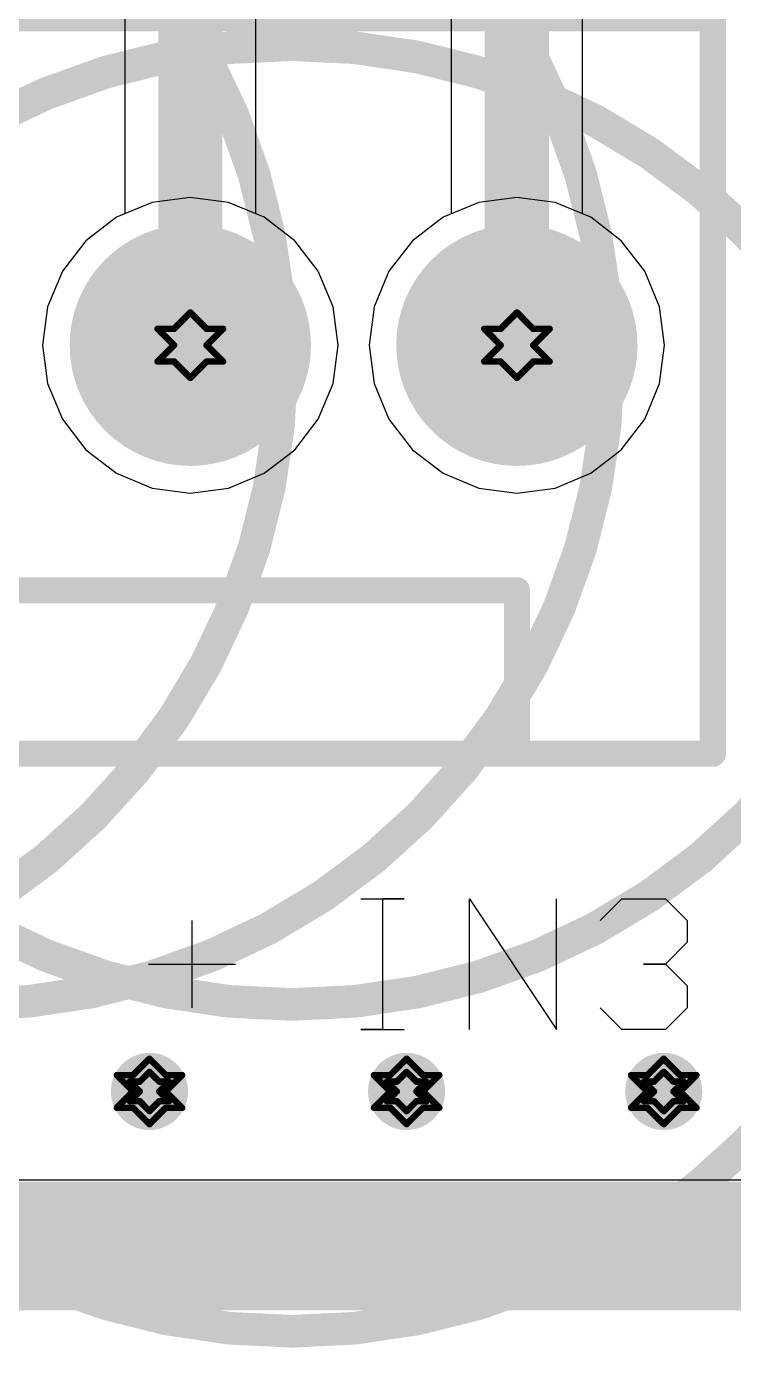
# Model space of a CAD drawing. Header units: millimetres. Extents: x 5 to 399, y 5 to 287.
# Drawn here: x 231.76 to 237.26, y 110.57 to 120.84 of the extents above; entities that cross this region are included whole.
import ezdxf

# ---------------------------------------------------------------- set-up
doc = ezdxf.new("R2010")
doc.units = ezdxf.units.MM
for name, color, linetype in [('BottomLayer', 5, 'Continuous'), ('BottomSolder', 6, 'Continuous'), ('DrillDrawing', 1, 'Continuous'), ('DrillGuide', 244, 'Continuous'), ('KeepOutLayer', 6, 'Continuous'), ('Mechanical2', 216, 'Continuous'), ('Mechanical7', 56, 'Continuous'), ('MidLayer1', 16, 'Continuous'), ('MidLayer2', 76, 'Continuous'), ('MultiLayer', 9, 'Continuous'), ('PadHoleLayer', 156, 'Continuous'), ('TopLayer', 1, 'Continuous'), ('TopOverlay', 2, 'Continuous'), ('TopSolder', 216, 'Continuous'), ('ViaHoleLayer', 16, 'Continuous')]:
    doc.layers.add(name, color=color, linetype=linetype)

# ---------------------------------------------------------------- blocks, each defined once
blk = doc.blocks.new('CON_THT_3P_MTA_100_169')
at = {"layer": 'BottomLayer', "const_width": 0.889}
for points in [[(-5.524, 0, 1), (-4.636, 0, 1)], [(-2.985, 0, 1), (-2.095, 0, 1)]]:
    blk.add_lwpolyline(points, format="xyb", close=True, dxfattribs=at)
at = {"layer": 'BottomLayer'}
blk.add_solid([(-0.889, -0.889), (0.889, -0.889), (-0.889, 0.889), (0.889, 0.889)], dxfattribs=at)
at = {"layer": 'BottomSolder', "const_width": 0.939}
for points in [[(-5.549, 0, 1), (-4.611, 0, 1)], [(-3.009, 0, 1), (-2.071, 0, 1)]]:
    blk.add_lwpolyline(points, format="xyb", close=True, dxfattribs=at)
at = {"layer": 'BottomSolder'}
blk.add_solid([(-0.939, -0.939), (0.939, -0.939), (-0.939, 0.939), (0.939, 0.939)], dxfattribs=at)
at = {"layer": 'MidLayer1', "const_width": 0.889}
for points in [[(-5.524, 0, 1), (-4.636, 0, 1)], [(-2.985, 0, 1), (-2.095, 0, 1)]]:
    blk.add_lwpolyline(points, format="xyb", close=True, dxfattribs=at)
at = {"layer": 'MidLayer1'}
blk.add_solid([(-0.889, -0.889), (0.889, -0.889), (-0.889, 0.889), (0.889, 0.889)], dxfattribs=at)
at = {"layer": 'MidLayer2', "const_width": 0.889}
for points in [[(-5.524, 0, 1), (-4.636, 0, 1)], [(-2.985, 0, 1), (-2.095, 0, 1)]]:
    blk.add_lwpolyline(points, format="xyb", close=True, dxfattribs=at)
at = {"layer": 'MidLayer2'}
blk.add_solid([(-0.889, -0.889), (0.889, -0.889), (-0.889, 0.889), (0.889, 0.889)], dxfattribs=at)
at = {"layer": 'MultiLayer', "const_width": 0.889}
for points in [[(-5.524, 0, 1), (-4.636, 0, 1)], [(-2.985, 0, 1), (-2.095, 0, 1)]]:
    blk.add_lwpolyline(points, format="xyb", close=True, dxfattribs=at)
at = {"layer": 'MultiLayer'}
blk.add_solid([(-0.889, -0.889), (0.889, -0.889), (-0.889, 0.889), (0.889, 0.889)], dxfattribs=at)
at = {"layer": 'PadHoleLayer', "const_width": 0.5}
for points in [[(-5.33, 0, 1), (-4.83, 0, 1)], [(-2.79, 0, 1), (-2.29, 0, 1)], [(-0.25, 0, 1), (0.25, 0, 1)]]:
    blk.add_lwpolyline(points, format="xyb", close=True, dxfattribs=at)
at = {"layer": 'TopLayer', "const_width": 0.889}
for points in [[(-5.524, 0, 1), (-4.636, 0, 1)], [(-2.985, 0, 1), (-2.095, 0, 1)]]:
    blk.add_lwpolyline(points, format="xyb", close=True, dxfattribs=at)
at = {"layer": 'TopLayer'}
blk.add_solid([(-0.889, -0.889), (0.889, -0.889), (-0.889, 0.889), (0.889, 0.889)], dxfattribs=at)
at = {"layer": 'TopOverlay'}
for p, q in [((0.762, 2.921), (0.508, 2.667)), ((0.762, 1.397), (0.762, 2.921)), ((0.508, 1.397), (1.016, 1.397)), ((1.016, 1.397), (0.762, 1.397))]:
    blk.add_line(p, q, dxfattribs=at)
at = {"layer": 'TopOverlay', "const_width": 0.203}
for points in [[(-6.604, 3.175), (-6.604, -2.54)], [(1.524, 3.175), (-6.604, 3.175)], [(-5.08, 3.175), (-5.08, 1.905)], [(0, 3.175), (0, 1.905)], [(1.524, 3.175), (1.524, -2.54)], [(0, 1.905), (-5.08, 1.905)], [(1.524, -2.54), (-6.604, -2.54)]]:
    blk.add_lwpolyline(points, dxfattribs=at)
at = {"layer": 'TopOverlay', "const_width": 0.102}
for points in [[(-6.655, 3.175, 1), (-6.553, 3.175, 1)], [(-6.655, 3.175, 1), (-6.553, 3.175, 1)], [(-5.131, 3.175, 1), (-5.029, 3.175, 1)], [(-0.051, 3.175, 1), (0.051, 3.175, 1)], [(1.473, 3.175, 1), (1.575, 3.175, 1)], [(1.473, 3.175, 1), (1.575, 3.175, 1)], [(-5.131, 1.905, 1), (-5.029, 1.905, 1)], [(-5.131, 1.905, 1), (-5.029, 1.905, 1)], [(-0.051, 1.905, 1), (0.051, 1.905, 1)], [(-0.051, 1.905, 1), (0.051, 1.905, 1)], [(-6.655, -2.54, 1), (-6.553, -2.54, 1)], [(-6.655, -2.54, 1), (-6.553, -2.54, 1)], [(1.473, -2.54, 1), (1.575, -2.54, 1)], [(1.473, -2.54, 1), (1.575, -2.54, 1)]]:
    blk.add_lwpolyline(points, format="xyb", close=True, dxfattribs=at)
at = {"layer": 'TopSolder', "const_width": 0.939}
for points in [[(-5.549, 0, 1), (-4.611, 0, 1)], [(-3.009, 0, 1), (-2.071, 0, 1)]]:
    blk.add_lwpolyline(points, format="xyb", close=True, dxfattribs=at)
at = {"layer": 'TopSolder'}
blk.add_solid([(-0.939, -0.939), (0.939, -0.939), (-0.939, 0.939), (0.939, 0.939)], dxfattribs=at)

msp = doc.modelspace()

# ---------------------------------------------------------------- linework, layer by layer
at = {"layer": 'BottomLayer'}
for p, q in [((232.733, 119.471), (232.456, 119.357)), ((233.03, 119.511), (232.733, 119.471)), ((233.327, 119.471), (233.03, 119.511)), ((233.604, 119.357), (233.327, 119.471)), ((235.273, 119.471), (234.996, 119.357)), ((235.57, 119.511), (235.273, 119.471)), ((235.867, 119.471), (235.57, 119.511)), ((236.144, 119.357), (235.867, 119.471)), ((232.456, 119.357), (232.218, 119.174)), ((233.842, 119.174), (233.604, 119.357)), ((234.996, 119.357), (234.758, 119.174)), ((236.382, 119.174), (236.144, 119.357)), ((232.218, 119.174), (232.035, 118.936)), ((234.025, 118.936), (233.842, 119.174)), ((234.758, 119.174), (234.575, 118.936)), ((236.565, 118.936), (236.382, 119.174)), ((232.035, 118.936), (231.92, 118.659)), ((234.14, 118.659), (234.025, 118.936)), ((234.575, 118.936), (234.46, 118.659)), ((236.68, 118.659), (236.565, 118.936)), ((231.92, 118.659), (231.881, 118.362)), ((234.179, 118.362), (234.14, 118.659)), ((234.46, 118.659), (234.421, 118.362)), ((236.719, 118.362), (236.68, 118.659)), ((231.881, 118.362), (231.92, 118.064)), ((234.14, 118.064), (234.179, 118.362)), ((234.421, 118.362), (234.46, 118.064)), ((236.68, 118.064), (236.719, 118.362)), ((231.92, 118.064), (232.035, 117.787)), ((234.025, 117.787), (234.14, 118.064)), ((234.46, 118.064), (234.575, 117.787)), ((236.565, 117.787), (236.68, 118.064)), ((232.035, 117.787), (232.218, 117.549)), ((233.842, 117.549), (234.025, 117.787)), ((234.575, 117.787), (234.758, 117.549)), ((236.382, 117.549), (236.565, 117.787)), ((232.218, 117.549), (232.456, 117.367)), ((233.604, 117.367), (233.842, 117.549)), ((234.758, 117.549), (234.996, 117.367)), ((236.144, 117.367), (236.382, 117.549)), ((232.456, 117.367), (232.733, 117.252)), ((233.327, 117.252), (233.604, 117.367)), ((234.996, 117.367), (235.273, 117.252)), ((235.867, 117.252), (236.144, 117.367)), ((232.733, 117.252), (233.03, 117.213)), ((233.03, 117.213), (233.327, 117.252)), ((235.273, 117.252), (235.57, 117.213)), ((235.57, 117.213), (235.867, 117.252)), ((247.189, 111.872), (198.029, 111.872))]:
    msp.add_line(p, q, dxfattribs=at)
at = {"layer": 'BottomLayer', "const_width": 0.3}
for points in [[(232.562, 112.562, 1), (232.862, 112.562, 1)], [(234.562, 112.562, 1), (234.862, 112.562, 1)], [(236.562, 112.562, 1), (236.862, 112.562, 1)]]:
    msp.add_lwpolyline(points, format="xyb", close=True, dxfattribs=at)
at = {"layer": 'DrillDrawing', "const_width": 0.0508}
for points in [[(232.903, 118.489), (233.03, 118.616)], [(233.03, 118.616), (233.157, 118.489)], [(235.443, 118.489), (235.57, 118.616)], [(235.57, 118.616), (235.697, 118.489)], [(232.776, 118.489), (232.903, 118.362)], [(232.776, 118.489), (232.903, 118.489)], [(233.157, 118.489), (233.284, 118.489)], [(233.157, 118.362), (233.284, 118.489)], [(235.316, 118.489), (235.443, 118.362)], [(235.316, 118.489), (235.443, 118.489)], [(235.697, 118.489), (235.824, 118.489)], [(235.697, 118.362), (235.824, 118.489)], [(232.776, 118.235), (232.903, 118.362)], [(233.157, 118.362), (233.284, 118.235)], [(235.316, 118.235), (235.443, 118.362)], [(235.697, 118.362), (235.824, 118.235)], [(232.776, 118.235), (232.903, 118.235)], [(232.903, 118.235), (233.03, 118.108)], [(233.03, 118.108), (233.157, 118.235)], [(233.157, 118.235), (233.284, 118.235)], [(235.316, 118.235), (235.443, 118.235)], [(235.443, 118.235), (235.57, 118.108)], [(235.57, 118.108), (235.697, 118.235)], [(235.697, 118.235), (235.824, 118.235)], [(232.585, 112.689), (232.712, 112.816)], [(232.712, 112.816), (232.839, 112.689)], [(234.585, 112.689), (234.712, 112.816)], [(234.712, 112.816), (234.839, 112.689)], [(236.585, 112.689), (236.712, 112.816)], [(236.712, 112.816), (236.839, 112.689)], [(232.458, 112.689), (232.585, 112.562)], [(232.458, 112.689), (232.585, 112.689)], [(232.56, 112.638), (232.636, 112.562)], [(232.56, 112.638), (232.636, 112.638)], [(232.636, 112.638), (232.712, 112.714)], [(232.712, 112.714), (232.789, 112.638)], [(232.789, 112.638), (232.865, 112.638)], [(232.789, 112.562), (232.865, 112.638)], [(232.839, 112.689), (232.966, 112.689)], [(232.839, 112.562), (232.966, 112.689)], [(234.458, 112.689), (234.585, 112.562)], [(234.458, 112.689), (234.585, 112.689)], [(234.56, 112.638), (234.636, 112.562)], [(234.56, 112.638), (234.636, 112.638)], [(234.636, 112.638), (234.712, 112.714)], [(234.712, 112.714), (234.789, 112.638)], [(234.789, 112.638), (234.865, 112.638)], [(234.789, 112.562), (234.865, 112.638)], [(234.839, 112.689), (234.966, 112.689)], [(234.839, 112.562), (234.966, 112.689)], [(236.458, 112.689), (236.585, 112.562)], [(236.458, 112.689), (236.585, 112.689)], [(236.56, 112.638), (236.636, 112.562)], [(236.56, 112.638), (236.636, 112.638)], [(236.636, 112.638), (236.712, 112.714)], [(236.712, 112.714), (236.789, 112.638)], [(236.789, 112.638), (236.865, 112.638)], [(236.789, 112.562), (236.865, 112.638)], [(236.839, 112.689), (236.966, 112.689)], [(236.839, 112.562), (236.966, 112.689)], [(232.458, 112.435), (232.585, 112.562)], [(232.56, 112.486), (232.636, 112.562)], [(232.789, 112.562), (232.865, 112.486)], [(232.839, 112.562), (232.966, 112.435)], [(234.458, 112.435), (234.585, 112.562)], [(234.56, 112.486), (234.636, 112.562)], [(234.789, 112.562), (234.865, 112.486)], [(234.839, 112.562), (234.966, 112.435)], [(236.458, 112.435), (236.585, 112.562)], [(236.56, 112.486), (236.636, 112.562)], [(236.789, 112.562), (236.865, 112.486)], [(236.839, 112.562), (236.966, 112.435)], [(232.458, 112.435), (232.585, 112.435)], [(232.56, 112.486), (232.636, 112.486)], [(232.585, 112.435), (232.712, 112.308)], [(232.636, 112.486), (232.712, 112.409)], [(232.712, 112.409), (232.789, 112.486)], [(232.712, 112.308), (232.839, 112.435)], [(232.789, 112.486), (232.865, 112.486)], [(232.839, 112.435), (232.966, 112.435)], [(234.458, 112.435), (234.585, 112.435)], [(234.56, 112.486), (234.636, 112.486)], [(234.585, 112.435), (234.712, 112.308)], [(234.636, 112.486), (234.712, 112.409)], [(234.712, 112.409), (234.789, 112.486)], [(234.712, 112.308), (234.839, 112.435)], [(234.789, 112.486), (234.865, 112.486)], [(234.839, 112.435), (234.966, 112.435)], [(236.458, 112.435), (236.585, 112.435)], [(236.56, 112.486), (236.636, 112.486)], [(236.585, 112.435), (236.712, 112.308)], [(236.636, 112.486), (236.712, 112.409)], [(236.712, 112.409), (236.789, 112.486)], [(236.712, 112.308), (236.839, 112.435)], [(236.789, 112.486), (236.865, 112.486)], [(236.839, 112.435), (236.966, 112.435)]]:
    msp.add_lwpolyline(points, dxfattribs=at)
at = {"layer": 'DrillDrawing', "const_width": 0.0254}
for points in [[(233.017, 118.616, 1), (233.043, 118.616, 1)], [(233.017, 118.616, 1), (233.043, 118.616, 1)], [(235.557, 118.616, 1), (235.583, 118.616, 1)], [(235.557, 118.616, 1), (235.583, 118.616, 1)], [(232.763, 118.489, 1), (232.789, 118.489, 1)], [(232.763, 118.489, 1), (232.789, 118.489, 1)], [(232.89, 118.489, 1), (232.916, 118.489, 1)], [(232.89, 118.489, 1), (232.916, 118.489, 1)], [(233.144, 118.489, 1), (233.17, 118.489, 1)], [(233.144, 118.489, 1), (233.17, 118.489, 1)], [(233.271, 118.489, 1), (233.297, 118.489, 1)], [(233.271, 118.489, 1), (233.297, 118.489, 1)], [(235.303, 118.489, 1), (235.329, 118.489, 1)], [(235.303, 118.489, 1), (235.329, 118.489, 1)], [(235.43, 118.489, 1), (235.456, 118.489, 1)], [(235.43, 118.489, 1), (235.456, 118.489, 1)], [(235.684, 118.489, 1), (235.71, 118.489, 1)], [(235.684, 118.489, 1), (235.71, 118.489, 1)], [(235.811, 118.489, 1), (235.837, 118.489, 1)], [(235.811, 118.489, 1), (235.837, 118.489, 1)], [(232.89, 118.362, 1), (232.916, 118.362, 1)], [(232.89, 118.362, 1), (232.916, 118.362, 1)], [(233.144, 118.362, 1), (233.17, 118.362, 1)], [(233.144, 118.362, 1), (233.17, 118.362, 1)], [(235.43, 118.362, 1), (235.456, 118.362, 1)], [(235.43, 118.362, 1), (235.456, 118.362, 1)], [(235.684, 118.362, 1), (235.71, 118.362, 1)], [(235.684, 118.362, 1), (235.71, 118.362, 1)], [(232.763, 118.235, 1), (232.789, 118.235, 1)], [(232.763, 118.235, 1), (232.789, 118.235, 1)], [(232.89, 118.235, 1), (232.916, 118.235, 1)], [(232.89, 118.235, 1), (232.916, 118.235, 1)], [(233.144, 118.235, 1), (233.17, 118.235, 1)], [(233.144, 118.235, 1), (233.17, 118.235, 1)], [(233.271, 118.235, 1), (233.297, 118.235, 1)], [(233.271, 118.235, 1), (233.297, 118.235, 1)], [(235.303, 118.235, 1), (235.329, 118.235, 1)], [(235.303, 118.235, 1), (235.329, 118.235, 1)], [(235.43, 118.235, 1), (235.456, 118.235, 1)], [(235.43, 118.235, 1), (235.456, 118.235, 1)], [(235.684, 118.235, 1), (235.71, 118.235, 1)], [(235.684, 118.235, 1), (235.71, 118.235, 1)], [(235.811, 118.235, 1), (235.837, 118.235, 1)], [(235.811, 118.235, 1), (235.837, 118.235, 1)], [(233.017, 118.108, 1), (233.043, 118.108, 1)], [(233.017, 118.108, 1), (233.043, 118.108, 1)], [(235.557, 118.108, 1), (235.583, 118.108, 1)], [(235.557, 118.108, 1), (235.583, 118.108, 1)], [(232.7, 112.816, 1), (232.725, 112.816, 1)], [(232.7, 112.816, 1), (232.725, 112.816, 1)], [(234.7, 112.816, 1), (234.725, 112.816, 1)], [(234.7, 112.816, 1), (234.725, 112.816, 1)], [(236.7, 112.816, 1), (236.725, 112.816, 1)], [(236.7, 112.816, 1), (236.725, 112.816, 1)], [(232.446, 112.689, 1), (232.471, 112.689, 1)], [(232.446, 112.689, 1), (232.471, 112.689, 1)], [(232.547, 112.638, 1), (232.573, 112.638, 1)], [(232.547, 112.638, 1), (232.573, 112.638, 1)], [(232.573, 112.689, 1), (232.598, 112.689, 1)], [(232.573, 112.689, 1), (232.598, 112.689, 1)], [(232.623, 112.638, 1), (232.649, 112.638, 1)], [(232.623, 112.638, 1), (232.649, 112.638, 1)], [(232.7, 112.714, 1), (232.725, 112.714, 1)], [(232.7, 112.714, 1), (232.725, 112.714, 1)], [(232.776, 112.638, 1), (232.801, 112.638, 1)], [(232.776, 112.638, 1), (232.801, 112.638, 1)], [(232.827, 112.689, 1), (232.852, 112.689, 1)], [(232.827, 112.689, 1), (232.852, 112.689, 1)], [(232.852, 112.638, 1), (232.877, 112.638, 1)], [(232.852, 112.638, 1), (232.877, 112.638, 1)], [(232.954, 112.689, 1), (232.979, 112.689, 1)], [(232.954, 112.689, 1), (232.979, 112.689, 1)], [(234.446, 112.689, 1), (234.471, 112.689, 1)], [(234.446, 112.689, 1), (234.471, 112.689, 1)], [(234.547, 112.638, 1), (234.573, 112.638, 1)], [(234.547, 112.638, 1), (234.573, 112.638, 1)], [(234.573, 112.689, 1), (234.598, 112.689, 1)], [(234.573, 112.689, 1), (234.598, 112.689, 1)], [(234.624, 112.638, 1), (234.649, 112.638, 1)], [(234.624, 112.638, 1), (234.649, 112.638, 1)], [(234.7, 112.714, 1), (234.725, 112.714, 1)], [(234.7, 112.714, 1), (234.725, 112.714, 1)], [(234.776, 112.638, 1), (234.801, 112.638, 1)], [(234.776, 112.638, 1), (234.801, 112.638, 1)], [(234.827, 112.689, 1), (234.852, 112.689, 1)], [(234.827, 112.689, 1), (234.852, 112.689, 1)], [(234.852, 112.638, 1), (234.878, 112.638, 1)], [(234.852, 112.638, 1), (234.878, 112.638, 1)], [(234.954, 112.689, 1), (234.979, 112.689, 1)], [(234.954, 112.689, 1), (234.979, 112.689, 1)], [(236.446, 112.689, 1), (236.471, 112.689, 1)], [(236.446, 112.689, 1), (236.471, 112.689, 1)], [(236.547, 112.638, 1), (236.573, 112.638, 1)], [(236.547, 112.638, 1), (236.573, 112.638, 1)], [(236.573, 112.689, 1), (236.598, 112.689, 1)], [(236.573, 112.689, 1), (236.598, 112.689, 1)], [(236.624, 112.638, 1), (236.649, 112.638, 1)], [(236.624, 112.638, 1), (236.649, 112.638, 1)], [(236.7, 112.714, 1), (236.725, 112.714, 1)], [(236.7, 112.714, 1), (236.725, 112.714, 1)], [(236.776, 112.638, 1), (236.801, 112.638, 1)], [(236.776, 112.638, 1), (236.801, 112.638, 1)], [(236.827, 112.689, 1), (236.852, 112.689, 1)], [(236.827, 112.689, 1), (236.852, 112.689, 1)], [(236.852, 112.638, 1), (236.878, 112.638, 1)], [(236.852, 112.638, 1), (236.878, 112.638, 1)], [(236.954, 112.689, 1), (236.979, 112.689, 1)], [(236.954, 112.689, 1), (236.979, 112.689, 1)], [(232.573, 112.562, 1), (232.598, 112.562, 1)], [(232.573, 112.562, 1), (232.598, 112.562, 1)], [(232.623, 112.562, 1), (232.649, 112.562, 1)], [(232.623, 112.562, 1), (232.649, 112.562, 1)], [(232.776, 112.562, 1), (232.801, 112.562, 1)], [(232.776, 112.562, 1), (232.801, 112.562, 1)], [(232.827, 112.562, 1), (232.852, 112.562, 1)], [(232.827, 112.562, 1), (232.852, 112.562, 1)], [(234.573, 112.562, 1), (234.598, 112.562, 1)], [(234.573, 112.562, 1), (234.598, 112.562, 1)], [(234.624, 112.562, 1), (234.649, 112.562, 1)], [(234.624, 112.562, 1), (234.649, 112.562, 1)], [(234.776, 112.562, 1), (234.801, 112.562, 1)], [(234.776, 112.562, 1), (234.801, 112.562, 1)], [(234.827, 112.562, 1), (234.852, 112.562, 1)], [(234.827, 112.562, 1), (234.852, 112.562, 1)], [(236.573, 112.562, 1), (236.598, 112.562, 1)], [(236.573, 112.562, 1), (236.598, 112.562, 1)], [(236.624, 112.562, 1), (236.649, 112.562, 1)], [(236.624, 112.562, 1), (236.649, 112.562, 1)], [(236.776, 112.562, 1), (236.801, 112.562, 1)], [(236.776, 112.562, 1), (236.801, 112.562, 1)], [(236.827, 112.562, 1), (236.852, 112.562, 1)], [(236.827, 112.562, 1), (236.852, 112.562, 1)], [(232.446, 112.435, 1), (232.471, 112.435, 1)], [(232.446, 112.435, 1), (232.471, 112.435, 1)], [(232.547, 112.486, 1), (232.573, 112.486, 1)], [(232.547, 112.486, 1), (232.573, 112.486, 1)], [(232.573, 112.435, 1), (232.598, 112.435, 1)], [(232.573, 112.435, 1), (232.598, 112.435, 1)], [(232.623, 112.486, 1), (232.649, 112.486, 1)], [(232.623, 112.486, 1), (232.649, 112.486, 1)], [(232.776, 112.486, 1), (232.801, 112.486, 1)], [(232.776, 112.486, 1), (232.801, 112.486, 1)], [(232.827, 112.435, 1), (232.852, 112.435, 1)], [(232.827, 112.435, 1), (232.852, 112.435, 1)], [(232.852, 112.486, 1), (232.877, 112.486, 1)], [(232.852, 112.486, 1), (232.877, 112.486, 1)], [(232.954, 112.435, 1), (232.979, 112.435, 1)], [(232.954, 112.435, 1), (232.979, 112.435, 1)], [(234.446, 112.435, 1), (234.471, 112.435, 1)], [(234.446, 112.435, 1), (234.471, 112.435, 1)], [(234.547, 112.486, 1), (234.573, 112.486, 1)], [(234.547, 112.486, 1), (234.573, 112.486, 1)], [(234.573, 112.435, 1), (234.598, 112.435, 1)], [(234.573, 112.435, 1), (234.598, 112.435, 1)], [(234.624, 112.486, 1), (234.649, 112.486, 1)], [(234.624, 112.486, 1), (234.649, 112.486, 1)], [(234.776, 112.486, 1), (234.801, 112.486, 1)], [(234.776, 112.486, 1), (234.801, 112.486, 1)], [(234.827, 112.435, 1), (234.852, 112.435, 1)], [(234.827, 112.435, 1), (234.852, 112.435, 1)], [(234.852, 112.486, 1), (234.878, 112.486, 1)], [(234.852, 112.486, 1), (234.878, 112.486, 1)], [(234.954, 112.435, 1), (234.979, 112.435, 1)], [(234.954, 112.435, 1), (234.979, 112.435, 1)], [(236.446, 112.435, 1), (236.471, 112.435, 1)], [(236.446, 112.435, 1), (236.471, 112.435, 1)], [(236.547, 112.486, 1), (236.573, 112.486, 1)], [(236.547, 112.486, 1), (236.573, 112.486, 1)], [(236.573, 112.435, 1), (236.598, 112.435, 1)], [(236.573, 112.435, 1), (236.598, 112.435, 1)], [(236.624, 112.486, 1), (236.649, 112.486, 1)], [(236.624, 112.486, 1), (236.649, 112.486, 1)], [(236.776, 112.486, 1), (236.801, 112.486, 1)], [(236.776, 112.486, 1), (236.801, 112.486, 1)], [(236.827, 112.435, 1), (236.852, 112.435, 1)], [(236.827, 112.435, 1), (236.852, 112.435, 1)], [(236.852, 112.486, 1), (236.878, 112.486, 1)], [(236.852, 112.486, 1), (236.878, 112.486, 1)], [(236.954, 112.435, 1), (236.979, 112.435, 1)], [(236.954, 112.435, 1), (236.979, 112.435, 1)], [(232.7, 112.409, 1), (232.725, 112.409, 1)], [(232.7, 112.409, 1), (232.725, 112.409, 1)], [(232.7, 112.308, 1), (232.725, 112.308, 1)], [(232.7, 112.308, 1), (232.725, 112.308, 1)], [(234.7, 112.409, 1), (234.725, 112.409, 1)], [(234.7, 112.409, 1), (234.725, 112.409, 1)], [(234.7, 112.308, 1), (234.725, 112.308, 1)], [(234.7, 112.308, 1), (234.725, 112.308, 1)], [(236.7, 112.409, 1), (236.725, 112.409, 1)], [(236.7, 112.409, 1), (236.725, 112.409, 1)], [(236.7, 112.308, 1), (236.725, 112.308, 1)], [(236.7, 112.308, 1), (236.725, 112.308, 1)]]:
    msp.add_lwpolyline(points, format="xyb", close=True, dxfattribs=at)
at = {"layer": 'DrillGuide', "const_width": 0.125}
for points in [[(232.65, 112.562, 1), (232.775, 112.562, 1)], [(234.65, 112.562, 1), (234.775, 112.562, 1)], [(236.65, 112.562, 1), (236.775, 112.562, 1)]]:
    msp.add_lwpolyline(points, format="xyb", close=True, dxfattribs=at)
at = {"layer": 'KeepOutLayer', "const_width": 1}
msp.add_lwpolyline([(155.712, 111.362), (249.712, 111.362)], dxfattribs=at)
at = {"layer": 'Mechanical2', "const_width": 0.254}
msp.add_lwpolyline([(155.712, 111.362), (249.712, 111.362)], dxfattribs=at)
at = {"layer": 'Mechanical7'}
for points, const_width in [([(233.741, 118.238, 1), (223.741, 118.238, 1)], 0.254), ([(236.281, 118.238, 1), (226.281, 118.238, 1)], 0.254), ([(238.821, 118.238, 1), (228.821, 118.238, 1)], 0.254), ([(238.821, 115.698, 1), (228.821, 115.698, 1)], 0.254), ([(233.678, 118.238, 1), (233.805, 118.238, 1)], 0.127), ([(236.218, 118.238, 1), (236.345, 118.238, 1)], 0.127)]:
    msp.add_lwpolyline(points, format="xyb", close=True, dxfattribs=dict(at, const_width=const_width))
at = {"layer": 'MidLayer1'}
for p, q in [((232.733, 119.471), (232.456, 119.357)), ((233.03, 119.511), (232.733, 119.471)), ((233.327, 119.471), (233.03, 119.511)), ((233.604, 119.357), (233.327, 119.471)), ((235.273, 119.471), (234.996, 119.357)), ((235.57, 119.511), (235.273, 119.471)), ((235.867, 119.471), (235.57, 119.511)), ((236.144, 119.357), (235.867, 119.471)), ((232.456, 119.357), (232.218, 119.174)), ((233.842, 119.174), (233.604, 119.357)), ((234.996, 119.357), (234.758, 119.174)), ((236.382, 119.174), (236.144, 119.357)), ((232.218, 119.174), (232.035, 118.936)), ((234.025, 118.936), (233.842, 119.174)), ((234.758, 119.174), (234.575, 118.936)), ((236.565, 118.936), (236.382, 119.174)), ((232.035, 118.936), (231.92, 118.659)), ((234.14, 118.659), (234.025, 118.936)), ((234.575, 118.936), (234.46, 118.659)), ((236.68, 118.659), (236.565, 118.936)), ((231.92, 118.659), (231.881, 118.362)), ((234.179, 118.362), (234.14, 118.659)), ((234.46, 118.659), (234.421, 118.362)), ((236.719, 118.362), (236.68, 118.659)), ((231.881, 118.362), (231.92, 118.064)), ((234.14, 118.064), (234.179, 118.362)), ((234.421, 118.362), (234.46, 118.064)), ((236.68, 118.064), (236.719, 118.362)), ((231.92, 118.064), (232.035, 117.787)), ((234.025, 117.787), (234.14, 118.064)), ((234.46, 118.064), (234.575, 117.787)), ((236.565, 117.787), (236.68, 118.064)), ((232.035, 117.787), (232.218, 117.549)), ((233.842, 117.549), (234.025, 117.787)), ((234.575, 117.787), (234.758, 117.549)), ((236.382, 117.549), (236.565, 117.787)), ((232.218, 117.549), (232.456, 117.367)), ((233.604, 117.367), (233.842, 117.549)), ((234.758, 117.549), (234.996, 117.367)), ((236.144, 117.367), (236.382, 117.549)), ((232.456, 117.367), (232.733, 117.252)), ((233.327, 117.252), (233.604, 117.367)), ((234.996, 117.367), (235.273, 117.252)), ((235.867, 117.252), (236.144, 117.367)), ((232.733, 117.252), (233.03, 117.213)), ((233.03, 117.213), (233.327, 117.252)), ((235.273, 117.252), (235.57, 117.213)), ((235.57, 117.213), (235.867, 117.252)), ((249.203, 111.872), (198.029, 111.872))]:
    msp.add_line(p, q, dxfattribs=at)
at = {"layer": 'MidLayer1', "const_width": 0.3}
for points in [[(232.562, 112.562, 1), (232.862, 112.562, 1)], [(234.562, 112.562, 1), (234.862, 112.562, 1)], [(236.562, 112.562, 1), (236.862, 112.562, 1)]]:
    msp.add_lwpolyline(points, format="xyb", close=True, dxfattribs=at)
at = {"layer": 'MidLayer2'}
for p, q in [((232.733, 119.471), (232.456, 119.357)), ((233.03, 119.511), (232.733, 119.471)), ((233.327, 119.471), (233.03, 119.511)), ((233.604, 119.357), (233.327, 119.471)), ((235.273, 119.471), (234.996, 119.357)), ((235.57, 119.511), (235.273, 119.471)), ((235.867, 119.471), (235.57, 119.511)), ((236.144, 119.357), (235.867, 119.471)), ((232.456, 119.357), (232.218, 119.174)), ((233.842, 119.174), (233.604, 119.357)), ((234.996, 119.357), (234.758, 119.174)), ((236.382, 119.174), (236.144, 119.357)), ((232.218, 119.174), (232.035, 118.936)), ((234.025, 118.936), (233.842, 119.174)), ((234.758, 119.174), (234.575, 118.936)), ((236.565, 118.936), (236.382, 119.174)), ((232.035, 118.936), (231.92, 118.659)), ((234.14, 118.659), (234.025, 118.936)), ((234.575, 118.936), (234.46, 118.659)), ((236.68, 118.659), (236.565, 118.936)), ((231.92, 118.659), (231.881, 118.362)), ((234.179, 118.362), (234.14, 118.659)), ((234.46, 118.659), (234.421, 118.362)), ((236.719, 118.362), (236.68, 118.659)), ((231.881, 118.362), (231.92, 118.064)), ((234.14, 118.064), (234.179, 118.362)), ((234.421, 118.362), (234.46, 118.064)), ((236.68, 118.064), (236.719, 118.362)), ((231.92, 118.064), (232.035, 117.787)), ((234.025, 117.787), (234.14, 118.064)), ((234.46, 118.064), (234.575, 117.787)), ((236.565, 117.787), (236.68, 118.064)), ((232.035, 117.787), (232.218, 117.549)), ((233.842, 117.549), (234.025, 117.787)), ((234.575, 117.787), (234.758, 117.549)), ((236.382, 117.549), (236.565, 117.787)), ((232.218, 117.549), (232.456, 117.367)), ((233.604, 117.367), (233.842, 117.549)), ((234.758, 117.549), (234.996, 117.367)), ((236.144, 117.367), (236.382, 117.549)), ((232.456, 117.367), (232.733, 117.252)), ((233.327, 117.252), (233.604, 117.367)), ((234.996, 117.367), (235.273, 117.252)), ((235.867, 117.252), (236.144, 117.367)), ((232.733, 117.252), (233.03, 117.213)), ((233.03, 117.213), (233.327, 117.252)), ((235.273, 117.252), (235.57, 117.213)), ((235.57, 117.213), (235.867, 117.252)), ((249.203, 111.872), (198.029, 111.872))]:
    msp.add_line(p, q, dxfattribs=at)
at = {"layer": 'MidLayer2', "const_width": 0.3}
for points in [[(232.562, 112.562, 1), (232.862, 112.562, 1)], [(234.562, 112.562, 1), (234.862, 112.562, 1)], [(236.562, 112.562, 1), (236.862, 112.562, 1)]]:
    msp.add_lwpolyline(points, format="xyb", close=True, dxfattribs=at)
at = {"layer": 'MultiLayer', "const_width": 0.3}
for points in [[(232.562, 112.562, 1), (232.862, 112.562, 1)], [(234.562, 112.562, 1), (234.862, 112.562, 1)], [(236.562, 112.562, 1), (236.862, 112.562, 1)]]:
    msp.add_lwpolyline(points, format="xyb", close=True, dxfattribs=at)
at = {"layer": 'TopLayer'}
for p, q in [((232.52, 122.208), (232.52, 119.383)), ((235.06, 122.081), (235.06, 119.383)), ((233.54, 119.383), (233.54, 121.47)), ((236.08, 119.383), (236.08, 121.47)), ((232.456, 119.357), (232.218, 119.174)), ((232.52, 119.383), (232.456, 119.357)), ((233.604, 119.357), (233.54, 119.383)), ((233.842, 119.174), (233.604, 119.357)), ((234.996, 119.357), (234.758, 119.174)), ((235.06, 119.383), (234.996, 119.357)), ((236.144, 119.357), (236.08, 119.383)), ((236.382, 119.174), (236.144, 119.357)), ((232.218, 119.174), (232.035, 118.936)), ((234.025, 118.936), (233.842, 119.174)), ((234.758, 119.174), (234.575, 118.936)), ((236.565, 118.936), (236.382, 119.174)), ((232.035, 118.936), (231.92, 118.659)), ((234.14, 118.659), (234.025, 118.936)), ((234.575, 118.936), (234.46, 118.659)), ((236.68, 118.659), (236.565, 118.936)), ((231.92, 118.659), (231.881, 118.362)), ((234.179, 118.362), (234.14, 118.659)), ((234.46, 118.659), (234.421, 118.362)), ((236.719, 118.362), (236.68, 118.659)), ((231.881, 118.362), (231.92, 118.064)), ((234.14, 118.064), (234.179, 118.362)), ((234.421, 118.362), (234.46, 118.064)), ((236.68, 118.064), (236.719, 118.362)), ((231.92, 118.064), (232.035, 117.787)), ((234.025, 117.787), (234.14, 118.064)), ((234.46, 118.064), (234.575, 117.787)), ((236.565, 117.787), (236.68, 118.064)), ((232.035, 117.787), (232.218, 117.549)), ((233.842, 117.549), (234.025, 117.787)), ((234.575, 117.787), (234.758, 117.549)), ((236.382, 117.549), (236.565, 117.787)), ((232.218, 117.549), (232.456, 117.367)), ((233.604, 117.367), (233.842, 117.549)), ((234.758, 117.549), (234.996, 117.367)), ((236.144, 117.367), (236.382, 117.549)), ((232.456, 117.367), (232.733, 117.252)), ((233.327, 117.252), (233.604, 117.367)), ((234.996, 117.367), (235.273, 117.252)), ((235.867, 117.252), (236.144, 117.367)), ((232.733, 117.252), (233.03, 117.213)), ((233.03, 117.213), (233.327, 117.252)), ((235.273, 117.252), (235.57, 117.213)), ((235.57, 117.213), (235.867, 117.252)), ((247.189, 111.872), (198.029, 111.872))]:
    msp.add_line(p, q, dxfattribs=at)
at = {"layer": 'TopLayer', "const_width": 0.5}
for points in [[(233.03, 118.362), (233.03, 122.081)], [(235.57, 118.362), (235.57, 122.081)]]:
    msp.add_lwpolyline(points, dxfattribs=at)
at = {"layer": 'TopLayer'}
for points, const_width in [([(232.905, 118.362, 1), (233.155, 118.362, 1)], 0.25), ([(235.445, 118.362, 1), (235.695, 118.362, 1)], 0.25), ([(232.562, 112.562, 1), (232.862, 112.562, 1)], 0.3), ([(234.562, 112.562, 1), (234.862, 112.562, 1)], 0.3), ([(236.562, 112.562, 1), (236.862, 112.562, 1)], 0.3)]:
    msp.add_lwpolyline(points, format="xyb", close=True, dxfattribs=dict(at, const_width=const_width))
at = {"layer": 'TopOverlay'}
for p, q in [((234.355, 114.06), (234.694, 114.06)), ((234.694, 114.06), (234.525, 114.06)), ((234.525, 114.06), (234.525, 113.044)), ((235.202, 113.044), (235.202, 114.06)), ((235.202, 114.06), (235.879, 113.044)), ((235.879, 113.044), (235.879, 114.06)), ((236.217, 113.891), (236.387, 114.06)), ((236.387, 114.06), (236.725, 114.06)), ((236.725, 114.06), (236.895, 113.891)), ((233.043, 113.891), (233.043, 113.213)), ((236.895, 113.891), (236.895, 113.721)), ((236.895, 113.721), (236.725, 113.552)), ((232.704, 113.552), (233.382, 113.552)), ((236.725, 113.552), (236.556, 113.552)), ((236.556, 113.552), (236.725, 113.552)), ((236.725, 113.552), (236.895, 113.383)), ((236.895, 113.383), (236.895, 113.213)), ((236.387, 113.044), (236.217, 113.213)), ((236.895, 113.213), (236.725, 113.044)), ((234.525, 113.044), (234.355, 113.044)), ((234.355, 113.044), (234.694, 113.044)), ((236.725, 113.044), (236.387, 113.044))]:
    msp.add_line(p, q, dxfattribs=at)
at = {"layer": 'ViaHoleLayer', "const_width": 0.125}
for points in [[(232.65, 112.562, 1), (232.775, 112.562, 1)], [(234.65, 112.562, 1), (234.775, 112.562, 1)], [(236.65, 112.562, 1), (236.775, 112.562, 1)]]:
    msp.add_lwpolyline(points, format="xyb", close=True, dxfattribs=at)

# ---------------------------------------------------------------- block references
at = {"rotation": 180}
msp.add_blockref('CON_THT_3P_MTA_100_169', (230.49, 118.362), dxfattribs=at)

doc.saveas('drawing.dxf')
